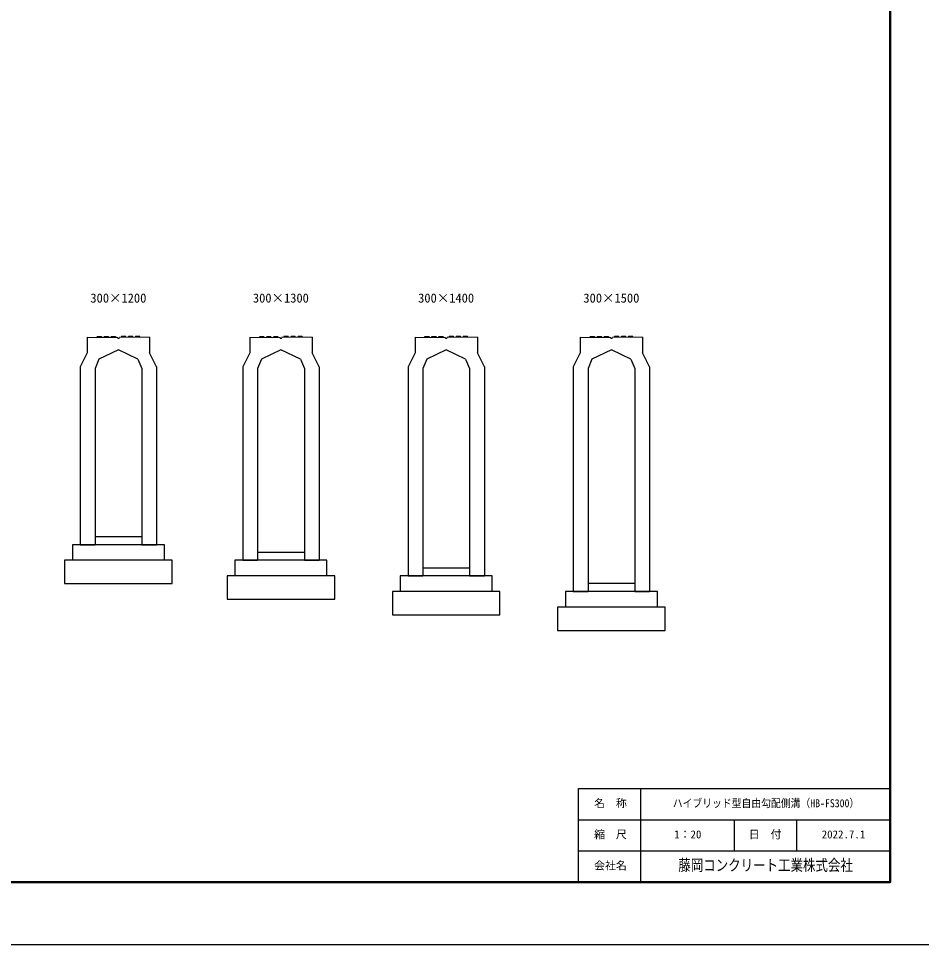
# Model space of a CAD drawing. Units: millimetres, scale not verified. Extents: x -16800 to 16800, y -5940 to 5940.
# Drawn here: x -5992 to -200, y -5940 to 0 of the extents above; entities that cross this region are included whole.
import ezdxf
from ezdxf.enums import TextEntityAlignment as Align

# ---------------------------------------------------------------- set-up
doc = ezdxf.new("R2010")
doc.units = ezdxf.units.MM
doc.header["$LTSCALE"] = 20
for name, color, linetype, lineweight in [('0-1_Defpoints', 5, 'Continuous', 25), ('0-2_HATCH', 6, 'Continuous', 25), ('0-5_OUTLINE', 3, 'Continuous', 25), ('0-6_TXT', 7, 'Continuous', 25), ('0-7_WAKU', 3, 'Continuous', 25), ('0-8_WAKU-LINE', 7, 'Continuous', 25)]:
    doc.layers.add(name, color=color, linetype=linetype, lineweight=lineweight)
doc.layers.add('0-9_WAKU-TXT', color=7, linetype='Continuous')
doc.styles.add('ＭＳ ゴシック', font='')
doc.styles.get('ＭＳ ゴシック').set_extended_font_data('MS Gothic')

msp = doc.modelspace()

# ---------------------------------------------------------------- linework, layer by layer
at = {"layer": '0-1_Defpoints'}
msp.add_lwpolyline([(-16800, -5940), (0, -5940), (0, 5940), (-16800, 5940)], close=True, dxfattribs=at)
at = {"layer": '0-2_HATCH'}
for points in [[(-5489.44, -2045.42), (-5487.89, -2038.93), (-5460.89, -2039.2), (-5459.44, -2045.72)], [(-5444.44, -2045.87), (-5442.89, -2039.38), (-5415.89, -2039.65), (-5414.44, -2046.17)], [(-5399.44, -2046.32), (-5397.89, -2039.83), (-5370.89, -2040.1), (-5369.44, -2046.62)], [(-5303.44, -2046.32), (-5304.99, -2039.83), (-5331.99, -2040.1), (-5333.44, -2046.62)], [(-5258.44, -2045.87), (-5259.99, -2039.38), (-5286.99, -2039.65), (-5288.44, -2046.17)], [(-5213.44, -2045.42), (-5214.99, -2038.93), (-5241.99, -2039.2), (-5243.44, -2045.72)], [(-4446.93, -2045.42), (-4445.38, -2038.93), (-4418.38, -2039.2), (-4416.93, -2045.72)], [(-4401.93, -2045.87), (-4400.39, -2039.38), (-4373.38, -2039.65), (-4371.93, -2046.17)], [(-4356.93, -2046.32), (-4355.39, -2039.83), (-4328.39, -2040.1), (-4326.93, -2046.62)], [(-4260.93, -2046.32), (-4262.48, -2039.83), (-4289.48, -2040.1), (-4290.93, -2046.62)], [(-4215.93, -2045.87), (-4217.48, -2039.38), (-4244.48, -2039.65), (-4245.93, -2046.17)], [(-4170.93, -2045.42), (-4172.48, -2038.93), (-4199.48, -2039.2), (-4200.93, -2045.72)], [(-3386.94, -2045.42), (-3385.39, -2038.93), (-3358.39, -2039.2), (-3356.94, -2045.72)], [(-3341.94, -2045.87), (-3340.39, -2039.38), (-3313.39, -2039.65), (-3311.94, -2046.17)], [(-3296.94, -2046.32), (-3295.39, -2039.83), (-3268.39, -2040.1), (-3266.94, -2046.62)], [(-3200.94, -2046.32), (-3202.49, -2039.83), (-3229.49, -2040.1), (-3230.94, -2046.62)], [(-3155.94, -2045.87), (-3157.49, -2039.38), (-3184.49, -2039.65), (-3185.94, -2046.17)], [(-3110.94, -2045.42), (-3112.49, -2038.93), (-3139.49, -2039.2), (-3140.94, -2045.72)], [(-2326.94, -2045.42), (-2325.39, -2038.94), (-2298.39, -2039.21), (-2296.94, -2045.72)], [(-2281.94, -2045.87), (-2280.39, -2039.39), (-2253.39, -2039.66), (-2251.94, -2046.17)], [(-2236.94, -2046.32), (-2235.39, -2039.84), (-2208.39, -2040.11), (-2206.94, -2046.62)], [(-2140.94, -2046.32), (-2142.49, -2039.84), (-2169.49, -2040.11), (-2170.94, -2046.62)], [(-2095.94, -2045.87), (-2097.49, -2039.39), (-2124.49, -2039.66), (-2125.94, -2046.17)], [(-2050.94, -2045.42), (-2052.49, -2038.94), (-2079.49, -2039.21), (-2080.94, -2045.72)]]:
    msp.add_lwpolyline(points, dxfattribs=at)
at = {"layer": '0-5_OUTLINE'}
for p, q in [((-5551.44, -2044.8), (-5357.42, -2046.74)), ((-5355.94, -2050), (-5357.44, -2046.74)), ((-5151.44, -2044.8), (-5345.44, -2046.74)), ((-5151.44, -2044.8), (-5151.44, -2144.8)), ((-4508.93, -2044.8), (-4314.92, -2046.74)), ((-4313.43, -2050), (-4314.94, -2046.74)), ((-4108.93, -2044.8), (-4302.93, -2046.74)), ((-4108.93, -2044.8), (-4108.93, -2144.8)), ((-3448.94, -2044.8), (-3254.92, -2046.74)), ((-3253.44, -2050), (-3254.94, -2046.74)), ((-3048.94, -2044.8), (-3242.94, -2046.74)), ((-3048.94, -2044.8), (-3048.94, -2144.8)), ((-2388.94, -2044.8), (-2194.92, -2046.74)), ((-2193.44, -2050), (-2194.94, -2046.74)), ((-1988.94, -2044.8), (-2182.94, -2046.74)), ((-1988.94, -2044.8), (-1988.94, -2144.8)), ((-5351.44, -2125.3), (-5476.29, -2185.43)), ((-5226.64, -2185.3), (-5351.44, -2125.3)), ((-4308.94, -2125.3), (-4433.79, -2185.43)), ((-4184.13, -2185.3), (-4308.94, -2125.3)), ((-3248.94, -2125.3), (-3373.79, -2185.43)), ((-3124.14, -2185.3), (-3248.94, -2125.3)), ((-2188.94, -2125.3), (-2313.79, -2185.43)), ((-2064.14, -2185.3), (-2188.94, -2125.3)), ((-5476.29, -2185.43), (-5501.44, -2245.3)), ((-5226.64, -2185.3), (-5201.44, -2245.3)), ((-5106.44, -2234.8), (-5151.44, -2144.8)), ((-4433.79, -2185.43), (-4458.94, -2245.3)), ((-4184.13, -2185.3), (-4158.94, -2245.3)), ((-4063.93, -2234.8), (-4108.93, -2144.8)), ((-3373.79, -2185.43), (-3398.94, -2245.3)), ((-3124.14, -2185.3), (-3098.94, -2245.3)), ((-3003.94, -2234.8), (-3048.94, -2144.8)), ((-2313.79, -2185.43), (-2338.94, -2245.3)), ((-2064.14, -2185.3), (-2038.94, -2245.3)), ((-1943.94, -2234.8), (-1988.94, -2144.8)), ((-5596.44, -2234.8), (-5596.44, -3375.3)), ((-5501.44, -2245.3), (-5501.44, -3375.3)), ((-5201.44, -2245.3), (-5201.44, -3375.3)), ((-5106.44, -2234.8), (-5106.44, -3375.3)), ((-4553.93, -2234.8), (-4553.93, -3475.3)), ((-4458.94, -2245.3), (-4458.94, -3475.3)), ((-4158.94, -2245.3), (-4158.94, -3475.3)), ((-4063.93, -2234.8), (-4063.93, -3475.3)), ((-3493.94, -2234.8), (-3493.94, -3575.3)), ((-3398.94, -2245.3), (-3398.94, -3575.3)), ((-3098.94, -2245.3), (-3098.94, -3575.3)), ((-3003.94, -2234.8), (-3003.94, -3575.3)), ((-2433.94, -2234.8), (-2433.94, -3675.3)), ((-2338.94, -2245.3), (-2338.94, -3675.3)), ((-2038.94, -2245.3), (-2038.94, -3675.3)), ((-1943.94, -2234.8), (-1943.94, -3675.3)), ((-5201.44, -3325.3), (-5501.44, -3325.3)), ((-5596.44, -3375.3), (-5501.44, -3375.3)), ((-5201.44, -3375.3), (-5106.44, -3375.3)), ((-4158.93, -3425.3), (-4458.93, -3425.3)), ((-4553.93, -3475.3), (-4458.94, -3475.3)), ((-4158.94, -3475.3), (-4063.93, -3475.3)), ((-3098.94, -3525.3), (-3398.94, -3525.3)), ((-3493.94, -3575.3), (-3398.94, -3575.3)), ((-3098.94, -3575.3), (-3003.94, -3575.3)), ((-2433.94, -3675.3), (-2338.94, -3675.3)), ((-2038.94, -3625.3), (-2338.94, -3625.3)), ((-2038.94, -3675.3), (-1943.94, -3675.3))]:
    msp.add_line(p, q, dxfattribs=at)
for points in [[(-5551.44, -2044.8), (-5551.44, -2144.8), (-5596.44, -2234.8)], [(-5355.94, -2050), (-5346.94, -2050), (-5345.44, -2046.74)], [(-4508.93, -2044.8), (-4508.93, -2144.8), (-4553.93, -2234.8)], [(-4313.43, -2050), (-4304.43, -2050), (-4302.93, -2046.74)], [(-3448.94, -2044.8), (-3448.94, -2144.8), (-3493.94, -2234.8)], [(-3253.44, -2050), (-3244.44, -2050), (-3242.94, -2046.74)], [(-2388.94, -2044.8), (-2388.94, -2144.8), (-2433.94, -2234.8)], [(-2193.44, -2050), (-2184.44, -2050), (-2182.94, -2046.74)], [(-5056.44, -3475.3), (-5056.44, -3375.3), (-5646.44, -3375.3), (-5646.44, -3475.3)], [(-4013.94, -3575.3), (-4013.94, -3475.3), (-4603.94, -3475.3), (-4603.94, -3575.3)], [(-2953.94, -3675.3), (-2953.94, -3575.3), (-3543.94, -3575.3), (-3543.94, -3675.3)], [(-1893.94, -3775.3), (-1893.94, -3675.3), (-2483.94, -3675.3), (-2483.94, -3775.3)]]:
    msp.add_lwpolyline(points, dxfattribs=at)
for points in [[(-5696.44, -3625.3), (-5006.44, -3625.3), (-5006.44, -3475.3), (-5696.44, -3475.3)], [(-4653.94, -3725.3), (-3963.94, -3725.3), (-3963.94, -3575.3), (-4653.94, -3575.3)], [(-3593.94, -3825.3), (-2903.94, -3825.3), (-2903.94, -3675.3), (-3593.94, -3675.3)], [(-2533.94, -3925.3), (-1843.94, -3925.3), (-1843.94, -3775.3), (-2533.94, -3775.3)]]:
    msp.add_lwpolyline(points, close=True, dxfattribs=at)
at = {"layer": '0-7_WAKU'}
for p, q in [((-2400, -4940), (-400, -4940)), ((-2400, -5540), (-2400, -4940))]:
    msp.add_line(p, q, dxfattribs=at)
at = {"layer": '0-7_WAKU', "lineweight": 50}
msp.add_lwpolyline([(-16400, -5540), (-400, -5540), (-400, 5540), (-16400, 5540)], close=True, dxfattribs=at)
at = {"layer": '0-8_WAKU-LINE'}
for p, q in [((-2000, -5540), (-2000, -4940)), ((-2400, -5140), (-400, -5140)), ((-1400, -5340), (-1400, -5140)), ((-1000, -5340), (-1000, -5140)), ((-2400, -5340), (-400, -5340))]:
    msp.add_line(p, q, dxfattribs=at)

# ---------------------------------------------------------------- texts
at = {"layer": '0-6_TXT', "style": 'ＭＳ ゴシック'}
for s, p in [('300×1200', (-5531.44, -1840)), ('300×1300', (-4488.93, -1840)), ('300×1400', (-3428.94, -1840)), ('300×1500', (-2368.94, -1840))]:
    msp.add_text(s, height=58.65, dxfattribs=at).set_placement(p, align=Align.BOTTOM_LEFT)
at = {"layer": '0-9_WAKU-TXT', "style": 'ＭＳ ゴシック'}
for s, p in [('名\u3000称', (-2300.1, -5075)), ('縮\u3000尺', (-2300.1, -5275)), ('1：20', (-1786.5, -5275)), ('日\u3000付', (-1308.11, -5275)), ('2022.7.1', (-840, -5275)), ('会社名', (-2300.1, -5475))]:
    msp.add_text(s, height=51.32, dxfattribs=at).set_placement(p, align=Align.BOTTOM_LEFT)
for s, height, width, p in [('ハイブリッド型自由勾配側溝（HB-FS300）', 51.32, 0.9, (-1795.5, -5075)), ('藤岡コンクリート工業株式会社', 73.31, 0.8, (-1760, -5490))]:
    msp.add_text(s, height=height, dxfattribs=dict(at, width=width)).set_placement(p, align=Align.BOTTOM_LEFT)

doc.saveas('drawing.dxf')
